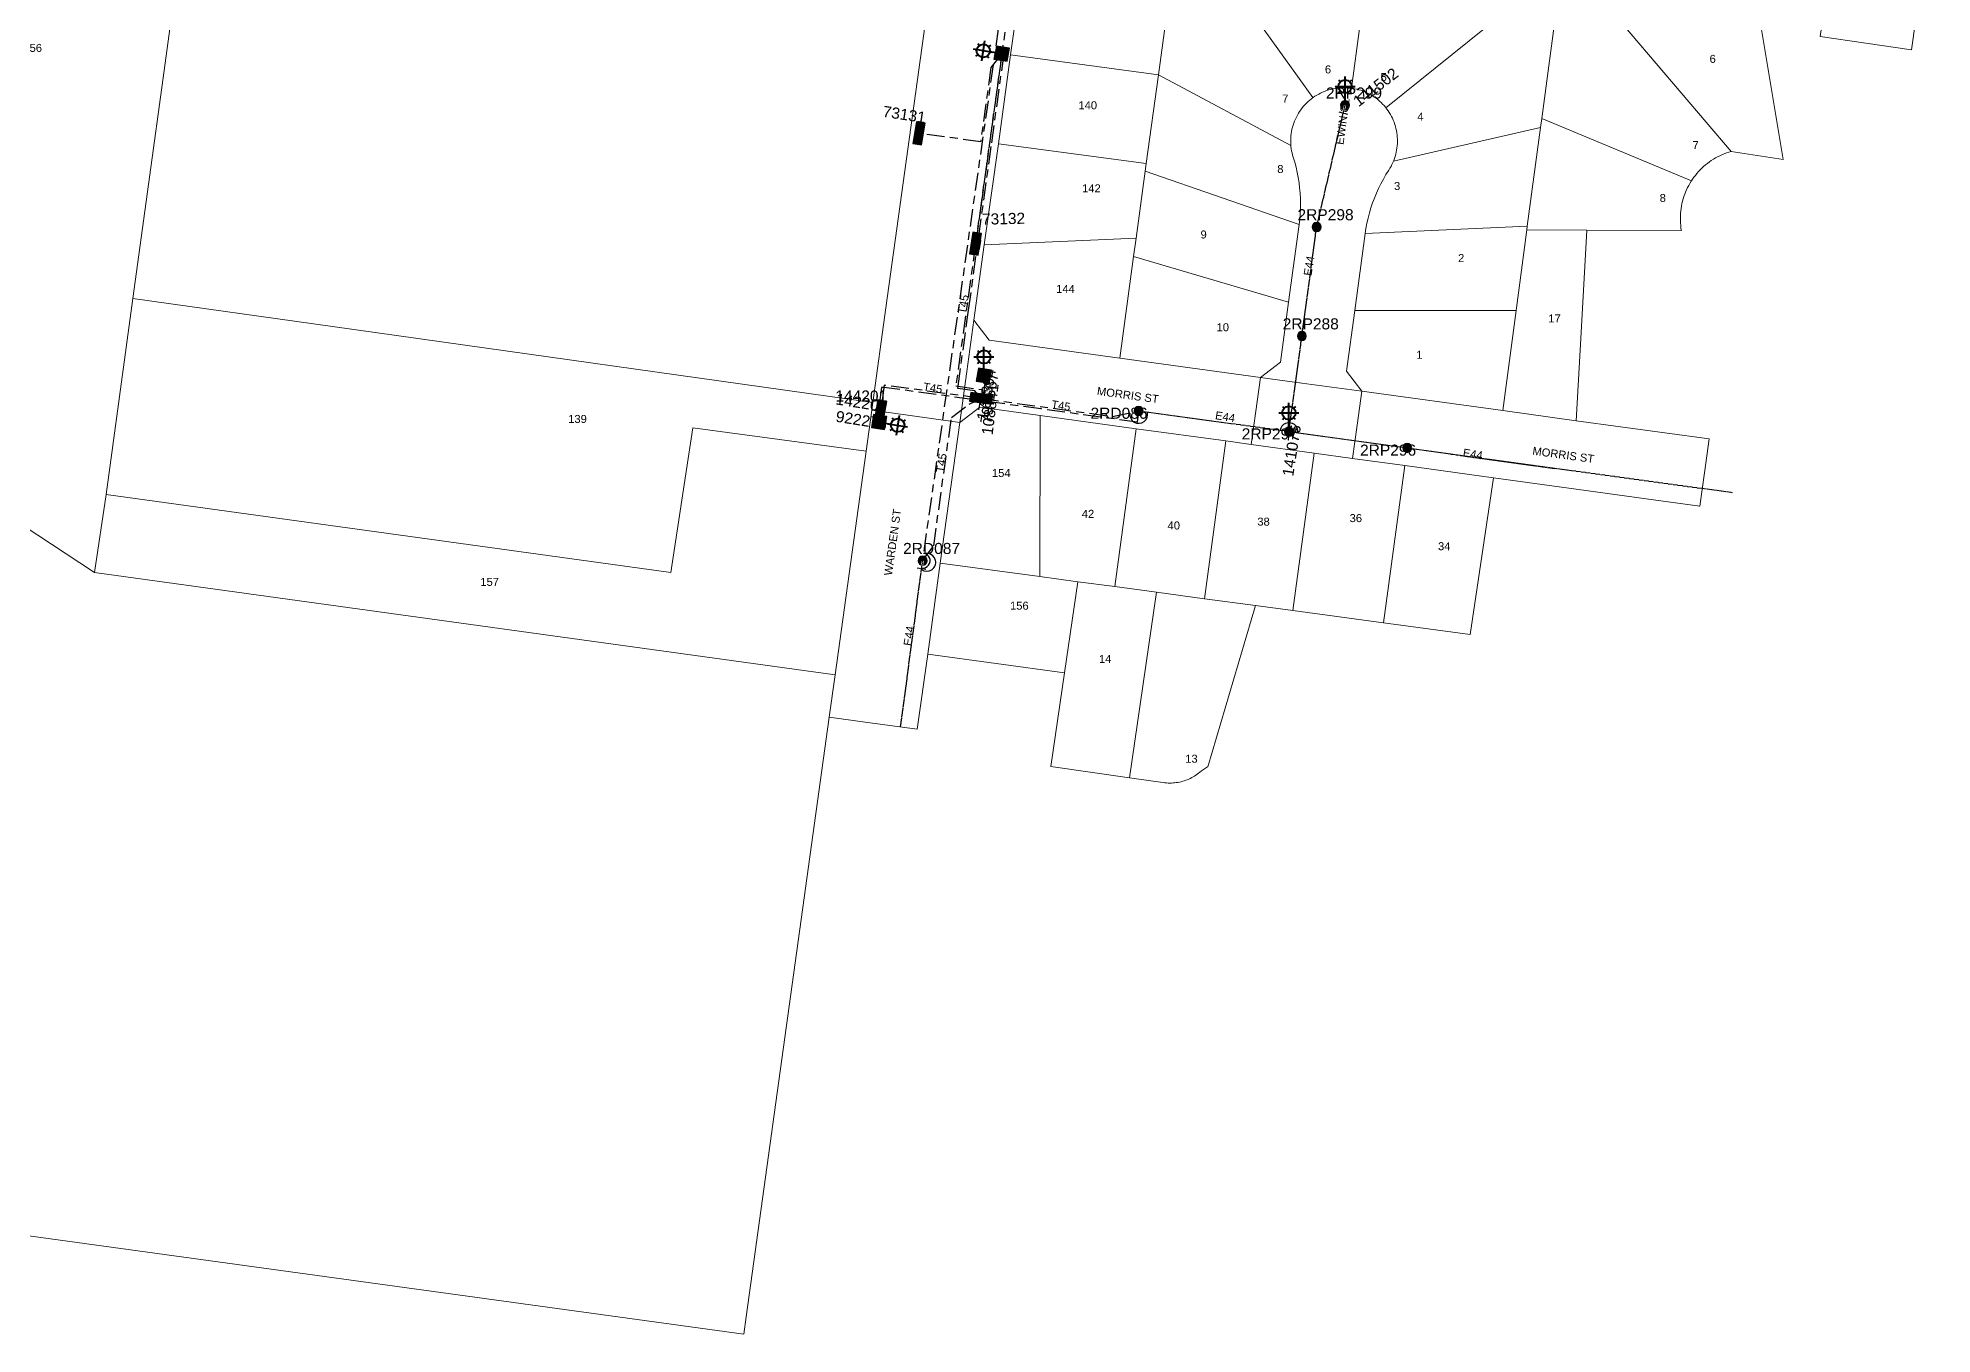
# Model space of a CAD drawing. Header units: metres. Extents: x 268848 to 269642, y 6084229 to 6085023.
# Drawn here: x 269112.5 to 269538.5, y 6084229.1 to 6084520.8 of the extents above; entities that cross this region are included whole.
import ezdxf
from ezdxf.enums import TextEntityAlignment as Align

# ---------------------------------------------------------------- set-up
doc = ezdxf.new("R2010")
doc.units = ezdxf.units.M
doc.linetypes.add('Cable Exist OH', pattern=[1, 1, 0])
doc.linetypes.add('Cable Exist UG', pattern=[8.2, 4, -1.2, 1.8, -1.2])
doc.layers.get('0').update_dxf_attribs({"color": 6})
doc.layers.add('Cadastre Land Parcels_SP_EXT', color=9, linetype='Continuous', lineweight=5)
doc.layers.add('Cadastre Roads_SP_EXT', color=9, linetype='Continuous', lineweight=5)
for name, color, linetype in [('Equip_SP_SL_EXT', 7, 'Continuous'), ('Mains_HV_EXT', 7, 'Continuous'), ('Mains_LV_EXT', 7, 'Continuous'), ('Mains_SL_EXT', 7, 'Continuous'), ('SupportsOH_SP_TR_HV_LV_SL_EXT', 7, 'Continuous'), ('SupportsUG_SP_LV_EXT', 7, 'Continuous'), ('SupportsUG_SP_LV_SL_EXT', 7, 'Continuous'), ('UG_Details_SP_MISC', 7, 'Continuous')]:
    doc.layers.add(name, color=color, linetype=linetype)
doc.styles.add('COLUMN_LABEL', font='arial.ttf')
doc.styles.add('iecARIAL', font='arial.ttf', dxfattribs={"height": 2})
doc.styles.add('POLE_LABEL', font='arial.ttf')
doc.styles.get("Standard").update_dxf_attribs({"font": 'arial.ttf'})

# ---------------------------------------------------------------- blocks, each defined once
blk = doc.blocks.new('COLUMN_EXT')
blk.add_hatch(color=256).paths.add_polyline_path([(-1.49, 1.48), (-1.49, -1.49), (1.48, -1.49), (1.48, 1.48)])
blk.add_lwpolyline([(-1.49, -1.49), (1.48, -1.49), (1.48, 1.48), (-1.49, 1.48)], close=True)
for tag, height, style, flags, p in [('STRUCTURE_PLANT_NUMBER', 0.2, 'POLE_LABEL', 9, (1.81, 0.03)), ('ASSET_NUM', 2.5, 'COLUMN_LABEL', 8, (2, 2)), ('STREET_CODE', 0.2, 'COLUMN_LABEL', 9, (1.81, -0.2))]:
    blk.add_attdef(tag, text='', height=height, dxfattribs=dict(style=style, flags=flags)).set_placement(p, align=Align.MIDDLE_LEFT)
at = {"flags": 1}
blk.add_attdef('Z', (1.81, -2.35), '', height=0.2, dxfattribs=at)
at = {"flags": 9}
for tag, p in [('COLUMN_TYPE', (1.81, -0.4)), ('OWNED_BY', (1.81, -0.6)), ('STATE', (1.81, -0.8)), ('USAGE', (1.81, -1)), ('STREETNAME', (1.81, -1.6)), ('SUBURB', (1.81, -1.8)), ('LEGEND', (1.81, -1.2)), ('LOCATION', (1.81, -1.4)), ('NOTES', (1.81, -2))]:
    blk.add_attdef(tag, text='', height=0.2, dxfattribs=at).set_placement(p, align=Align.MIDDLE_LEFT)
blk = doc.blocks.new('PILLAR_EXT')
blk.add_hatch(color=256).paths.add_polyline_path([(-2.475, 0.99), (-2.475, -0.99), (2.475, -0.99), (2.475, 0.99)])
blk.add_lwpolyline([(-2.475, -0.99), (2.475, -0.99), (2.475, 0.99), (-2.475, 0.99)], close=True)
at = {"style": 'iecARIAL', "flags": 8}
blk.add_attdef('ASSET_NUM', (1.5, 3.5), '', height=2.5, dxfattribs=at)
for tag, p, flags in [('OWNED_BY', (0, -0.2), 9), ('STATE', (0, -0.4), 9), ('SUPPORT_TYPE', (0, -0.6), 9), ('STREETNAME', (0, -1.8), 9), ('SUBURB', (0, -2), 1), ('USAGE', (0, -0.8), 9), ('LEGEND', (0, -1), 9), ('LOCATION', (0, -1.2), 9), ('NOTES', (0, -1.4), 9), ('PARENT', (0, -1.6), 9)]:
    blk.add_attdef(tag, p, '', height=0.2, dxfattribs=dict(flags=flags))
blk = doc.blocks.new('SL_LANTERN_EXT')
at = {"lineweight": 40}
for p, q in [((-1.46, 5.68), (-1.06, 5.28)), ((0, 1.97), (0, 6.47)), ((1.46, 5.68), (1.06, 5.28)), ((-2.25, 4.22), (2.25, 4.22)), ((-1.46, 2.76), (-1.06, 3.16)), ((0, 0), (0, 2.72)), ((1.46, 2.76), (1.06, 3.16))]:
    blk.add_line(p, q, dxfattribs=at)
blk.add_circle((0, 4.22), 1.5, dxfattribs=at)
at = {"style": 'iecARIAL', "flags": 8}
blk.add_attdef('ASSET_NUM', (1.5, 1.5), '', height=2.5, dxfattribs=at)
for tag, p, height, flags in [('OPERATING_VOLTAGE', (0.98, -1.65), 0.2, 9), ('ORIENTATION', (0.98, -1.85), 0.2, 9), ('OWNED_BY', (0.98, -2.05), 0.2, 9), ('STATE', (0.98, -2.25), 0.2, 9), ('CONSTRUCTED_VOLTAGE', (0.98, -0.65), 0.2, 9), ('CONTROL_TYPE', (0.98, -0.85), 0.2, 9), ('LANTERN_PURPOSE', (0.98, -1.05), 0.2, 9), ('LANTERN_TYPE', (0.98, -1.25), 0.2, 9), ('NO_PHASES', (0.98, -1.45), 0.2, 9), ('USAGE', (0.98, -2.45), 0.2, 9), ('CEXIST', (0.98, -2.65), 0.2, 9), ('CNEW', (0.98, -2.85), 0.2, 9), ('CNUMBER', (0.98, -3.05), 0.2, 9), ('CREMOVE', (0.98, -3.25), 0.2, 9), ('CREPLACE', (0.98, -3.45), 0.2, 9), ('LKINGHEIGHT', (0.98, -3.65), 0.2, 9), ('LBRACKET', (0.98, -3.85), 0.2, 9), ('LBRACKETVOCAB', (0.98, -4.05), 0.2, 9), ('LCATEGORY', (0.98, -4.25), 0.2, 9), ('LCHARGE1', (0.98, -4.45), 0.2, 9), ('LNUMBER', (2.18, -3.25), 2.5, 8), ('LCHARGE1PERCENT', (0.98, -4.65), 0.2, 9), ('LCHARGE2', (0.98, -4.85), 0.2, 9), ('LCHARGE2PERCENT', (0.98, -5.05), 0.2, 9), ('LCHARGE3', (0.98, -5.25), 0.2, 9), ('LCHARGE3PERCENT', (0.98, -5.45), 0.2, 9), ('LEXIST', (0.98, -5.65), 0.2, 9), ('LLAMP', (0.98, -5.85), 0.2, 9), ('LLAMPVOCAB', (0.98, -6.05), 0.2, 9), ('LMAST', (0.98, -6.25), 0.2, 9), ('LMASTVOCAB', (0.98, -6.45), 0.2, 9), ('LNEW', (0.98, -6.65), 0.2, 9), ('LANTNUMBER', (0.98, -6.85), 0.2, 9), ('LOUTREACH', (0.98, -7.25), 0.2, 9), ('LOUTREACHVOCAB', (0.98, -7.45), 0.2, 9), ('LRATECODE', (0.98, -7.65), 0.2, 9), ('LREMOVE', (0.98, -7.85), 0.2, 9), ('LREPLACE', (0.98, -8.05), 0.2, 9), ('LTYPE', (0.98, -8.25), 0.2, 9), ('LTYPEVOCAB', (0.98, -8.45), 0.2, 9), ('LEGEND', (0.98, -8.65), 0.2, 9), ('STREETNAME', (0.98, -9.25), 0.2, 9), ('SUBURB', (0.98, -9.45), 0.2, 1), ('LOCATION', (0.98, -8.85), 0.2, 9), ('NOTES', (0.98, -9.05), 0.2, 9)]:
    blk.add_attdef(tag, p, '', height=height, dxfattribs=dict(flags=flags))
blk = doc.blocks.new('POLE_EXT')
blk.add_hatch(color=256).paths.add_polyline_path([(-1, 0, 1), (1, 0, 1)])
blk.add_lwpolyline([(-1, 0, 1), (1, 0, 1)], format="xyb", close=True)
for tag, height, flags, p in [('pNumber', 2.5, 8, (-17.84, 2.07)), ('OWNED_BY', 0.2, 9, (1.35, -0.4)), ('SPECIAL_USE', 0.2, 9, (1.35, -0.8)), ('STATE', 0.2, 9, (1.35, -1)), ('cLV', 0.2, 9, (1.35, -1.4)), ('hDepth', 0.2, 9, (1.35, -1.6)), ('hDia', 0.2, 9, (1.35, -1.8)), ('cHV', 0.2, 9, (1.35, -2)), ('cLinedev', 0.2, 9, (1.35, -3.4)), ('pExisting', 0.2, 9, (1.35, -3.8)), ('PARENT', 0.2, 9, (1.35, -0.6)), ('USAGE', 0.2, 9, (1.35, -1.2)), ('LBRACKET', 0.2, 9, (1.35, -2.2)), ('LExisting', 0.2, 9, (1.35, -2.4)), ('LANTNUMBER', 0.2, 9, (1.35, -2.6)), ('LOther', 0.2, 9, (1.35, -2.8)), ('LRemove', 0.2, 9, (1.35, -3)), ('LEGEND', 0.2, 9, (1.35, -3.2)), ('LOCATION', 0.2, 9, (1.35, -3.6)), ('PFNUMBER', 0.2, 9, (1.35, -4)), ('NEWPFNUMBER', 0.2, 9, (1.35, -4.2)), ('pFooting', 0.2, 9, (1.35, -4.4)), ('pNew', 0.2, 9, (1.35, -4.6)), ('pRelocate', 0.2, 9, (1.35, -5)), ('pRemove', 0.2, 9, (1.35, -5.2)), ('pReplace', 0.2, 9, (1.35, -5.4)), ('pStay', 0.2, 9, (1.35, -5.6)), ('pType', 0.2, 9, (1.35, -5.8)), ('cspan', 0.2, 9, (1.35, -6)), ('STREETNAME', 0.2, 9, (1.35, -6.2)), ('SUBURB', 0.2, 9, (1.35, -6.4)), ('OPERATED_BY', 0.2, 9, (1.36, -7.01)), ('NOTES', 0.2, 9, (1.35, -6.6)), ('MAINTAINED_BY', 0.2, 9, (1.36, -6.81))]:
    blk.add_attdef(tag, text='', height=height, dxfattribs=dict(flags=flags)).set_placement(p, align=Align.MIDDLE_LEFT)
at = {"style": 'POLE_LABEL'}
for tag, height, flags, p in [('STRUCTURE_PLANT_NUMBER', 0.2, 9, (1.35, 0.03)), ('ASSET_NUM', 2.5, 8, (2, 2)), ('STREET_CODE', 0.2, 9, (1.35, -0.2))]:
    blk.add_attdef(tag, text='', height=height, dxfattribs=dict(at, flags=flags)).set_placement(p, align=Align.MIDDLE_LEFT)
at = {"flags": 1}
blk.add_attdef('Z', (1.35, -7.33), '', height=0.2, dxfattribs=at)
blk = doc.blocks.new('End Shackle_EXT')
blk.add_wipeout([(0, 0.25), (1.81, 0.25), (1.82, -0.25), (0, -0.25)])
blk.add_line((1.81, -1), (1.81, 1))
at = {"flags": 1}
blk.add_attdef('Z', (0, 0), '', height=0.2, dxfattribs=at)
at = {"flags": 9}
for tag, p in [('CONNECTOR_TYPE', (0, 0)), ('CONSTRUCTED_VOLTAGE', (0, -0.2)), ('OPERATING_VOLTAGE', (0, -0.6)), ('ORIENTATION', (0, -0.8)), ('OWNED_BY', (0, -1)), ('STATE', (0, -1.2)), ('NO_PHASES', (0, -0.4)), ('USAGE', (0, -1.4)), ('NOTES', (0, -1.6))]:
    blk.add_attdef(tag, text='', height=0.2, dxfattribs=at).set_placement(p, align=Align.MIDDLE_LEFT)

msp = doc.modelspace()

# ---------------------------------------------------------------- linework, layer by layer
at = {"layer": 'Cadastre Land Parcels_SP_EXT', "linetype": 'Continuous'}
for points in [[(269038.58, 6084623.82), (268896.29, 6084644.74), (268847.62, 6084287.32), (268934.77, 6084275.34), (269271.27, 6084229.07), (269271.81, 6084232.96), (269287.18, 6084344.09), (269290.48, 6084367.94), (269291.8, 6084377.48), (269125.26, 6084400.51), (269031.97, 6084461.95), (269055.29, 6084621.36), (269038.58, 6084623.82)], [(269067.78, 6084619.52), (269055.29, 6084621.36), (269031.97, 6084461.95), (269125.26, 6084400.51), (269127.82, 6084418.06), (269133.86, 6084462.16), (269140.88, 6084513.46), (269146.55, 6084554.9), (269153.66, 6084606.89), (269067.78, 6084619.52)], [(269217.1, 6084597.57), (269192.05, 6084601.25), (269184.97, 6084549.98), (269146.55, 6084554.9), (269140.88, 6084513.46), (269133.86, 6084462.16), (269178.77, 6084455.84), (269300.27, 6084438.77), (269303.21, 6084460.03), (269320.14, 6084582.42), (269246.78, 6084593.2), (269217.1, 6084597.57)], [(269538.55, 6084551.11), (269518.23, 6084553.98), (269513.4, 6084521.15), (269533.93, 6084518.13), (269538.55, 6084551.11)], [(269364.52, 6084512.48), (269367.26, 6084532.54), (269334.07, 6084537.11), (269331.28, 6084516.96), (269364.52, 6084512.48)], [(269473.63, 6084527), (269465.24, 6084528.23), (269493.33, 6084495.27), (269505.08, 6084493.41), (269500.1, 6084523.11), (269493.57, 6084524.07), (269473.63, 6084527)], [(269364.52, 6084512.48), (269331.28, 6084516.96), (269328.52, 6084496.97), (269361.8, 6084492.54), (269364.52, 6084512.48)], [(269394.32, 6084496.59), (269364.52, 6084512.48), (269361.8, 6084492.54), (269361.56, 6084490.79), (269396.16, 6084478.79), (269396.3, 6084479.96), (269396.4, 6084481.14), (269396.46, 6084482.32), (269396.47, 6084483.5), (269396.45, 6084484.68), (269396.39, 6084485.86), (269396.29, 6084487.04), (269396.15, 6084488.21), (269395.97, 6084489.38), (269395.74, 6084490.54), (269395.48, 6084491.69), (269395.18, 6084492.83), (269394.84, 6084493.97), (269394.7, 6084494.43), (269394.59, 6084494.91), (269394.48, 6084495.39), (269394.4, 6084495.87), (269394.34, 6084496.35), (269394.32, 6084496.59)], [(269447.5, 6084478.46), (269450.46, 6084500.63), (269417.39, 6084493.06), (269417.27, 6084492.77), (269417.06, 6084492.33), (269416.84, 6084491.89), (269416.6, 6084491.47), (269416.34, 6084491.05), (269415.71, 6084490.05), (269415.12, 6084489.03), (269414.56, 6084487.99), (269414.04, 6084486.93), (269413.55, 6084485.85), (269413.1, 6084484.76), (269412.69, 6084483.65), (269412.31, 6084482.53), (269411.98, 6084481.4), (269411.68, 6084480.25), (269411.42, 6084479.1), (269411.21, 6084477.94), (269411.03, 6084476.77), (269447.5, 6084478.46)], [(269484.44, 6084488.67), (269450.73, 6084502.67), (269450.46, 6084500.63), (269447.5, 6084478.46), (269447.39, 6084477.61), (269460.89, 6084477.56), (269482.15, 6084477.49), (269482.14, 6084477.53), (269482.06, 6084478.07), (269482, 6084478.61), (269481.95, 6084479.16), (269481.93, 6084479.7), (269481.92, 6084480.25), (269481.93, 6084480.79), (269481.97, 6084481.34), (269482.02, 6084481.88), (269482.09, 6084482.43), (269482.18, 6084482.97), (269482.29, 6084483.5), (269482.41, 6084484.03), (269482.55, 6084484.56), (269482.72, 6084485.08), (269482.9, 6084485.6), (269483.1, 6084486.11), (269483.31, 6084486.61), (269483.55, 6084487.1), (269483.8, 6084487.59), (269484.06, 6084488.07), (269484.35, 6084488.53), (269484.44, 6084488.67)], [(269361.8, 6084492.54), (269328.52, 6084496.97), (269325.37, 6084474.22), (269359.51, 6084475.74), (269361.56, 6084490.79), (269361.8, 6084492.54)], [(269396.16, 6084478.79), (269361.56, 6084490.79), (269359.51, 6084475.74), (269358.95, 6084471.62), (269393.8, 6084461.36), (269396.16, 6084478.79)], [(269358.95, 6084471.62), (269359.51, 6084475.74), (269325.37, 6084474.22), (269323.03, 6084457.29), (269326.44, 6084452.78), (269355.83, 6084448.75), (269358.95, 6084471.62)], [(269447.39, 6084477.61), (269447.5, 6084478.46), (269411.03, 6084476.77), (269408.69, 6084459.49), (269444.97, 6084459.45), (269447.39, 6084477.61)], [(269459.61, 6084454.47), (269460.89, 6084477.56), (269447.39, 6084477.61), (269444.97, 6084459.45), (269441.97, 6084436.92), (269458.5, 6084434.65), (269459.61, 6084454.47)], [(269393.8, 6084461.36), (269358.95, 6084471.62), (269355.83, 6084448.75), (269387.46, 6084444.4), (269391.96, 6084447.82), (269393.8, 6084461.36)], [(269300.27, 6084438.77), (269178.77, 6084455.84), (269133.86, 6084462.16), (269127.82, 6084418.06), (269254.88, 6084400.52), (269259.77, 6084433.02), (269298.76, 6084427.81), (269300.03, 6084437), (269300.27, 6084438.77)], [(269444.97, 6084459.45), (269408.69, 6084459.49), (269406.83, 6084445.78), (269410.25, 6084441.28), (269441.97, 6084436.92), (269444.97, 6084459.45)], [(269337.93, 6084435.81), (269324.36, 6084437.68), (269319.84, 6084434.26), (269315.47, 6084402.59), (269337.82, 6084399.58), (269337.93, 6084435.81)], [(269298.76, 6084427.81), (269259.77, 6084433.02), (269254.88, 6084400.52), (269127.82, 6084418.06), (269125.26, 6084400.51), (269291.8, 6084377.48), (269298.76, 6084427.81)], [(269359.52, 6084432.85), (269337.93, 6084435.81), (269337.82, 6084399.58), (269346.42, 6084398.42), (269354.73, 6084397.3), (269359.52, 6084432.85)], [(269379.67, 6084430.09), (269359.52, 6084432.85), (269354.73, 6084397.3), (269364.1, 6084396.04), (269374.88, 6084394.58), (269379.67, 6084430.09)], [(269399.57, 6084427.35), (269385.39, 6084429.3), (269379.67, 6084430.09), (269374.88, 6084394.58), (269386.35, 6084393.04), (269394.79, 6084391.9), (269399.57, 6084427.35)], [(269408.18, 6084426.17), (269399.57, 6084427.35), (269394.79, 6084391.9), (269415.15, 6084389.16), (269419.95, 6084424.56), (269408.18, 6084426.17)], [(269439.89, 6084421.82), (269419.95, 6084424.56), (269415.15, 6084389.16), (269434.68, 6084386.52), (269439.89, 6084421.82)], [(269337.82, 6084399.58), (269315.47, 6084402.59), (269312.63, 6084382.09), (269343.42, 6084377.94), (269346.42, 6084398.42), (269337.82, 6084399.58)], [(269364.1, 6084396.04), (269354.73, 6084397.3), (269346.42, 6084398.42), (269343.42, 6084377.94), (269340.33, 6084356.84), (269357.99, 6084354.31), (269364.1, 6084396.04)], [(269374.88, 6084394.58), (269364.1, 6084396.04), (269357.99, 6084354.31), (269363.89, 6084353.46), (269365.63, 6084353.21), (269366, 6084353.16), (269366.36, 6084353.13), (269366.73, 6084353.11), (269367.09, 6084353.1), (269367.46, 6084353.11), (269367.82, 6084353.13), (269368.18, 6084353.16), (269368.55, 6084353.2), (269368.91, 6084353.26), (269369.27, 6084353.33), (269369.63, 6084353.41), (269369.98, 6084353.5), (269370.33, 6084353.61), (269370.67, 6084353.73), (269371.01, 6084353.86), (269371.35, 6084354), (269371.68, 6084354.15), (269372.01, 6084354.32), (269372.33, 6084354.49), (269372.64, 6084354.68), (269372.95, 6084354.88), (269373.25, 6084355.09), (269373.54, 6084355.31), (269373.83, 6084355.54), (269374.25, 6084355.86), (269374.67, 6084356.16), (269375.11, 6084356.45), (269375.56, 6084356.72), (269375.62, 6084356.76), (269386.35, 6084393.04), (269374.88, 6084394.58)]]:
    msp.add_lwpolyline(points, close=True, dxfattribs=at)
for points in [[(269367.26, 6084532.54), (269364.52, 6084512.48), (269394.32, 6084496.59), (269394.3, 6084496.84), (269394.28, 6084497.33), (269394.28, 6084497.81), (269394.3, 6084498.3), (269394.34, 6084498.79), (269394.39, 6084499.27), (269394.47, 6084499.75), (269394.57, 6084500.23), (269394.69, 6084500.71), (269394.82, 6084501.18), (269394.98, 6084501.64), (269395.15, 6084502.1), (269395.34, 6084502.54), (269395.55, 6084502.99), (269395.78, 6084503.42), (269396.03, 6084503.84), (269396.29, 6084504.25), (269396.57, 6084504.65), (269396.86, 6084505.04), (269397.17, 6084505.42), (269397.5, 6084505.78), (269397.84, 6084506.13), (269398.19, 6084506.47), (269398.56, 6084506.79), (269398.94, 6084507.1), (269399.29, 6084507.36), (269373.93, 6084542.72)], [(269373.93, 6084542.72), (269399.29, 6084507.36), (269399.33, 6084507.39), (269399.73, 6084507.66), (269400.15, 6084507.92), (269400.57, 6084508.16), (269401.01, 6084508.39), (269401.45, 6084508.59), (269401.9, 6084508.78), (269402.36, 6084508.95), (269402.82, 6084509.1), (269403.29, 6084509.23), (269403.77, 6084509.34), (269404.25, 6084509.43), (269404.73, 6084509.51), (269405.22, 6084509.56), (269405.7, 6084509.59), (269406.19, 6084509.61), (269406.68, 6084509.6), (269407.17, 6084509.57), (269407.65, 6084509.53), (269407.95, 6084509.49), (269411.69, 6084537.47)], [(269411.69, 6084537.47), (269407.95, 6084509.49), (269408.14, 6084509.46), (269408.62, 6084509.38), (269409.09, 6084509.27), (269409.57, 6084509.15), (269410.03, 6084509.01), (269410.49, 6084508.85), (269410.95, 6084508.66), (269411.39, 6084508.46), (269411.83, 6084508.25), (269412.26, 6084508.01), (269412.68, 6084507.76), (269413.08, 6084507.49), (269413.48, 6084507.21), (269413.87, 6084506.91), (269414.24, 6084506.59), (269414.6, 6084506.26), (269414.94, 6084505.92), (269415.27, 6084505.56), (269415.59, 6084505.18), (269415.67, 6084505.09), (269449.37, 6084532.22)], [(269449.37, 6084532.22), (269415.67, 6084505.09), (269415.89, 6084504.8), (269416.18, 6084504.4), (269416.44, 6084503.99), (269416.69, 6084503.58), (269416.93, 6084503.15), (269417.14, 6084502.71), (269417.34, 6084502.26), (269417.52, 6084501.81), (269417.69, 6084501.35), (269417.83, 6084500.88), (269417.95, 6084500.41), (269418.06, 6084499.93), (269418.14, 6084499.45), (269418.21, 6084498.97), (269418.25, 6084498.48), (269418.28, 6084498), (269418.28, 6084497.51), (269418.27, 6084497.02), (269418.24, 6084496.53), (269418.18, 6084496.05), (269418.11, 6084495.56), (269418.02, 6084495.09), (269417.91, 6084494.61), (269417.77, 6084494.14), (269417.62, 6084493.68), (269417.46, 6084493.22), (269417.39, 6084493.06), (269450.46, 6084500.63), (269450.73, 6084502.67), (269454.35, 6084529.84)], [(269454.35, 6084529.84), (269450.73, 6084502.67), (269484.44, 6084488.67), (269484.65, 6084488.99), (269484.96, 6084489.44), (269485.29, 6084489.87), (269485.64, 6084490.3), (269486, 6084490.71), (269486.37, 6084491.1), (269486.76, 6084491.49), (269487.16, 6084491.86), (269487.57, 6084492.22), (269488, 6084492.56), (269488.44, 6084492.89), (269488.88, 6084493.2), (269489.34, 6084493.5), (269489.81, 6084493.78), (269490.29, 6084494.04), (269490.78, 6084494.29), (269491.28, 6084494.52), (269491.78, 6084494.73), (269492.29, 6084494.93), (269492.81, 6084495.11), (269493.33, 6084495.27), (269465.24, 6084528.23)]]:
    msp.add_lwpolyline(points, dxfattribs=at)
at = {"layer": 'Cadastre Roads_SP_EXT', "linetype": 'Continuous'}
for points in [[(269407.95, 6084509.49), (269407.65, 6084509.53), (269407.17, 6084509.57), (269406.68, 6084509.6), (269406.19, 6084509.61), (269405.7, 6084509.59), (269405.22, 6084509.56), (269404.73, 6084509.51), (269404.25, 6084509.43), (269403.77, 6084509.34), (269403.29, 6084509.23), (269402.82, 6084509.1), (269402.36, 6084508.95), (269401.9, 6084508.78), (269401.45, 6084508.59), (269401.01, 6084508.39), (269400.57, 6084508.16), (269400.15, 6084507.92), (269399.73, 6084507.66), (269399.33, 6084507.39), (269399.29, 6084507.36), (269398.94, 6084507.1), (269398.56, 6084506.79), (269398.19, 6084506.47), (269397.84, 6084506.13), (269397.5, 6084505.78), (269397.17, 6084505.42), (269396.86, 6084505.04), (269396.57, 6084504.65), (269396.29, 6084504.25), (269396.03, 6084503.84), (269395.78, 6084503.42), (269395.55, 6084502.99), (269395.34, 6084502.54), (269395.15, 6084502.1), (269394.98, 6084501.64), (269394.82, 6084501.18), (269394.69, 6084500.71), (269394.57, 6084500.23), (269394.47, 6084499.75), (269394.39, 6084499.27), (269394.34, 6084498.79), (269394.3, 6084498.3), (269394.28, 6084497.81), (269394.28, 6084497.33), (269394.3, 6084496.84), (269394.32, 6084496.59), (269394.34, 6084496.35), (269394.4, 6084495.87), (269394.48, 6084495.39), (269394.59, 6084494.91), (269394.7, 6084494.43), (269394.84, 6084493.97), (269395.18, 6084492.83), (269395.48, 6084491.69), (269395.74, 6084490.54), (269395.97, 6084489.38), (269396.15, 6084488.21), (269396.29, 6084487.04), (269396.39, 6084485.86), (269396.45, 6084484.68), (269396.47, 6084483.5), (269396.46, 6084482.32), (269396.4, 6084481.14), (269396.3, 6084479.96), (269396.16, 6084478.79), (269393.8, 6084461.36), (269391.96, 6084447.82), (269387.46, 6084444.4), (269396.79, 6084443.12), (269410.25, 6084441.28), (269406.83, 6084445.78), (269408.69, 6084459.49), (269411.03, 6084476.77), (269411.21, 6084477.94), (269411.42, 6084479.1), (269411.68, 6084480.25), (269411.98, 6084481.4), (269412.31, 6084482.53), (269412.69, 6084483.65), (269413.1, 6084484.76), (269413.55, 6084485.85), (269414.04, 6084486.93), (269414.56, 6084487.99), (269415.12, 6084489.03), (269415.71, 6084490.05), (269416.34, 6084491.05), (269416.6, 6084491.47), (269416.84, 6084491.89), (269417.06, 6084492.33), (269417.27, 6084492.77), (269417.39, 6084493.06), (269417.46, 6084493.22), (269417.62, 6084493.68), (269417.77, 6084494.14), (269417.91, 6084494.61), (269418.02, 6084495.09), (269418.11, 6084495.56), (269418.18, 6084496.05), (269418.24, 6084496.53), (269418.27, 6084497.02), (269418.28, 6084497.51), (269418.28, 6084498), (269418.25, 6084498.48), (269418.21, 6084498.97), (269418.14, 6084499.45), (269418.06, 6084499.93), (269417.95, 6084500.41), (269417.83, 6084500.88), (269417.69, 6084501.35), (269417.52, 6084501.81), (269417.34, 6084502.26), (269417.14, 6084502.71), (269416.93, 6084503.15), (269416.69, 6084503.58), (269416.44, 6084503.99), (269416.18, 6084504.4), (269415.89, 6084504.8), (269415.67, 6084505.09), (269415.59, 6084505.18), (269415.27, 6084505.56), (269414.94, 6084505.92), (269414.6, 6084506.26), (269414.24, 6084506.59), (269413.87, 6084506.91), (269413.48, 6084507.21), (269413.08, 6084507.49), (269412.68, 6084507.76), (269412.26, 6084508.01), (269411.83, 6084508.25), (269411.39, 6084508.46), (269410.95, 6084508.66), (269410.49, 6084508.85), (269410.03, 6084509.01), (269409.57, 6084509.15), (269409.09, 6084509.27), (269408.62, 6084509.38), (269408.14, 6084509.46), (269407.95, 6084509.49)], [(269355.83, 6084448.75), (269326.44, 6084452.78), (269323.03, 6084457.29), (269321.43, 6084445.7), (269319.84, 6084434.26), (269324.36, 6084437.68), (269337.93, 6084435.81), (269359.52, 6084432.85), (269379.67, 6084430.09), (269385.39, 6084429.3), (269386.42, 6084436.8), (269387.46, 6084444.4), (269355.83, 6084448.75)], [(269441.97, 6084436.92), (269410.25, 6084441.28), (269409.21, 6084433.68), (269408.18, 6084426.17), (269419.95, 6084424.56), (269439.89, 6084421.82), (269456.86, 6084419.49), (269475.88, 6084416.88), (269486.31, 6084415.45), (269487.34, 6084422.95), (269488.38, 6084430.55), (269458.5, 6084434.65), (269441.97, 6084436.92)], [(269319.84, 6084434.26), (269308.14, 6084435.87), (269300.03, 6084437), (269298.76, 6084427.81), (269291.8, 6084377.48), (269290.48, 6084367.94), (269298.59, 6084366.81), (269310.29, 6084365.2), (269312.63, 6084382.09), (269315.47, 6084402.59), (269319.84, 6084434.26)]]:
    msp.add_lwpolyline(points, close=True, dxfattribs=at)
at = {"layer": 'Mains_HV_EXT', "linetype": 'Continuous'}
msp.add_lwpolyline([(269311.28, 6084401.51, 1.038804), (269311.67, 6084404.79)], format="xyb", dxfattribs=at)
at = {"layer": 'Mains_LV_EXT', "linetype": 'Cable Exist UG'}
for points in [[(269329.3, 6084517.24), (269326.85, 6084514.11), (269324.54, 6084497.42), (269310.67, 6084499.34)], [(269329.3, 6084517.24), (269323.39, 6084474.5)], [(269323.39, 6084474.5), (269318.96, 6084442.47), (269324.9, 6084441.65), (269324.63, 6084439.67)], [(269324.63, 6084439.67), (269302.83, 6084442.66), (269302.01, 6084436.71)], [(269324.63, 6084439.67), (269354.19, 6084435.61), (269360.07, 6084436.83)]]:
    msp.add_lwpolyline(points, dxfattribs=at)
at = {"layer": 'Mains_LV_EXT', "linetype": 'Cable Exist OH'}
for points in [[(269396.79, 6084453.7), (269400.12, 6084478.26)], [(269393.88, 6084432.19), (269396.79, 6084453.7)], [(269393.88, 6084432.19), (269360.07, 6084436.83)], [(269393.88, 6084432.19), (269420.49, 6084428.53)], [(269420.49, 6084428.53), (269453.59, 6084423.89)]]:
    msp.add_lwpolyline(points, dxfattribs=at)
at = {"layer": 'Mains_LV_EXT', "linetype": 'Continuous'}
for points in [[(269358.12, 6084436.35, 1.207412), (269362.05, 6084436.55)], [(269395.86, 6084431.91, 1.012571), (269391.9, 6084432.46)], [(269311.24, 6084401.17, 1.294473), (269312.69, 6084404.76)]]:
    msp.add_lwpolyline(points, format="xyb", dxfattribs=at)
at = {"layer": 'Mains_SL_EXT', "linetype": 'Cable Exist UG'}
for points in [[(269324.63, 6084439.67), (269323.2, 6084441.37), (269323.2, 6084441.37), (269319.44, 6084441.89), (269319.46, 6084442.41), (269319.46, 6084442.41), (269321.54, 6084457.41), (269321.83, 6084459.54), (269321.83, 6084459.54), (269323.65, 6084472.86), (269324.3, 6084473.35), (269324.6, 6084475.23), (269324.13, 6084476.15), (269327.03, 6084497.16), (269329.59, 6084515.62), (269329.3, 6084517.24)], [(269324.63, 6084439.67), (269325.26, 6084440.88), (269325.67, 6084443.56), (269325.28, 6084444.78)], [(269324.63, 6084439.67), (269322.65, 6084439.44), (269322.65, 6084439.44), (269302.77, 6084442.16), (269302.25, 6084442.16), (269302.25, 6084442.16), (269301.39, 6084435.76), (269301.79, 6084434.27)], [(269360.07, 6084436.83), (269359.72, 6084434.33), (269359.72, 6084434.33), (269338.14, 6084437.29), (269326.56, 6084438.89), (269324.63, 6084439.67)]]:
    msp.add_lwpolyline(points, dxfattribs=at)
at = {"layer": 'Mains_SL_EXT', "linetype": 'Cable Exist OH'}
for points in [[(269393.88, 6084432.19), (269360.07, 6084436.83)], [(269393.88, 6084432.19), (269420.49, 6084428.53), (269457.4, 6084423.47), (269493.61, 6084418.5)]]:
    msp.add_lwpolyline(points, dxfattribs=at)
at = {"layer": 'UG_Details_SP_MISC', "color": 7, "linetype": 'Cable Exist UG', "flags": 128}
msp.add_lwpolyline([(269336.43, 6084584.27), (269336.46, 6084569.55), (269329.5, 6084518.72), (269323.78, 6084476.95)], dxfattribs=at)

# ---------------------------------------------------------------- block references
at = {"layer": 'Equip_SP_SL_EXT', "rotation": 81.01259440422785}
msp.add_blockref('SL_LANTERN_EXT', (269329.3, 6084517.24), dxfattribs=at)
at = {"layer": 'Equip_SP_SL_EXT'}
ref = msp.add_blockref('SL_LANTERN_EXT', (269406.51, 6084505.65), dxfattribs=at)
ref.add_attrib('ASSET_NUM', '141502', dxfattribs={"layer": '0', "height": 2.5, "rotation": 37.6889, "style": 'iecARIAL'}).set_placement((269408.01, 6084507.15), align=Align.TOP_LEFT)
ref = msp.add_blockref('SL_LANTERN_EXT', (269325.28, 6084444.78), dxfattribs=at)
ref.add_attrib('ASSET_NUM', '170394', dxfattribs={"layer": '0', "height": 2.5, "rotation": 80.4606, "style": 'iecARIAL'}).set_placement((269326.78, 6084446.28), align=Align.MIDDLE_RIGHT)
ref = msp.add_blockref('SL_LANTERN_EXT', (269301.71, 6084434.29), dxfattribs=dict(at, rotation=260.9416850832528))
ref.add_attrib('ASSET_NUM', '142207', dxfattribs={"layer": '0', "height": 2.5, "rotation": 351.0226, "style": 'iecARIAL'}).set_placement((269303.21, 6084435.79), align=Align.BOTTOM_RIGHT)
ref = msp.add_blockref('SL_LANTERN_EXT', (269393.88, 6084432.19), dxfattribs=at)
ref.add_attrib('ASSET_NUM', '141076', dxfattribs={"layer": '0', "height": 2.5, "rotation": 81.1997, "style": 'iecARIAL'}).set_placement((269395.38, 6084433.69), align=Align.MIDDLE_RIGHT)
at = {"layer": 'SupportsOH_SP_TR_HV_LV_SL_EXT'}
ref = msp.add_blockref('POLE_EXT', (269406.51, 6084505.65), dxfattribs=at)
ref.add_attrib('ASSET_NUM', '2RP299', dxfattribs={"layer": '0', "height": 2.5, "style": 'POLE_LABEL'}).set_placement((269408.51, 6084506.4), align=Align.BOTTOM_CENTER)
ref = msp.add_blockref('POLE_EXT', (269400.12, 6084478.26), dxfattribs=at)
ref.add_attrib('ASSET_NUM', '2RP298', dxfattribs={"layer": '0', "height": 2.5, "style": 'POLE_LABEL'}).set_placement((269402.12, 6084479.01), align=Align.BOTTOM_CENTER)
ref = msp.add_blockref('POLE_EXT', (269396.79, 6084453.7), dxfattribs=at)
ref.add_attrib('ASSET_NUM', '2RP288', dxfattribs={"layer": '0', "height": 2.5, "style": 'POLE_LABEL'}).set_placement((269398.79, 6084454.45), align=Align.BOTTOM_CENTER)
ref = msp.add_blockref('POLE_EXT', (269360.07, 6084436.83), dxfattribs=at)
ref.add_attrib('ASSET_NUM', '2RD086', dxfattribs={"layer": '0', "height": 2.5, "style": 'POLE_LABEL'}).set_placement((269362.07, 6084437.58), align=Align.TOP_RIGHT)
ref = msp.add_blockref('POLE_EXT', (269393.88, 6084432.19), dxfattribs=at)
ref.add_attrib('ASSET_NUM', '2RP297', dxfattribs={"layer": '0', "height": 2.5, "style": 'POLE_LABEL'}).set_placement((269395.88, 6084432.94), align=Align.TOP_RIGHT)
ref = msp.add_blockref('POLE_EXT', (269420.49, 6084428.53), dxfattribs=at)
ref.add_attrib('ASSET_NUM', '2RP296', dxfattribs={"layer": '0', "height": 2.5, "style": 'POLE_LABEL'}).set_placement((269422.49, 6084429.28), align=Align.TOP_RIGHT)
ref = msp.add_blockref('POLE_EXT', (269311.5, 6084403.15), dxfattribs=at)
ref.add_attrib('ASSET_NUM', '2RD087', dxfattribs={"layer": '0', "height": 2.5, "style": 'POLE_LABEL'}).set_placement((269313.5, 6084403.9), align=Align.BOTTOM_CENTER)
at = {"layer": 'SupportsUG_SP_LV_EXT'}
ref = msp.add_blockref('PILLAR_EXT', (269310.67, 6084499.34), dxfattribs=dict(at, rotation=260.9292901388501))
ref.add_attrib('ASSET_NUM', '73131', dxfattribs={"layer": '0', "height": 2.5, "rotation": 351.2586, "style": 'iecARIAL'}).set_placement((269312.17, 6084502.84), align=Align.MIDDLE_RIGHT)
ref = msp.add_blockref('PILLAR_EXT', (269323.39, 6084474.5), dxfattribs=dict(at, rotation=80.98558353674304))
ref.add_attrib('ASSET_NUM', '73132', dxfattribs={"layer": '0', "height": 2.5, "rotation": 1.4025, "style": 'iecARIAL'}).set_placement((269324.89, 6084478), align=Align.BOTTOM_LEFT)
ref = msp.add_blockref('PILLAR_EXT', (269302.01, 6084436.71), dxfattribs=dict(at, rotation=80.28568364989924))
ref.add_attrib('ASSET_NUM', '144201', dxfattribs={"layer": '0', "height": 2.5, "style": 'iecARIAL'}).set_placement((269303.51, 6084440.21), align=Align.MIDDLE_RIGHT)
ref = msp.add_blockref('PILLAR_EXT', (269324.63, 6084439.67), dxfattribs=dict(at, rotation=352.1880477453662))
ref.add_attrib('ASSET_NUM', '108841', dxfattribs={"layer": '0', "height": 2.5, "rotation": 83.1819, "style": 'iecARIAL'}).set_placement((269326.13, 6084443.17), align=Align.TOP_RIGHT)
at = {"layer": 'SupportsUG_SP_LV_SL_EXT', "rotation": 81.0015899767337}
msp.add_blockref('COLUMN_EXT', (269329.3, 6084517.24), dxfattribs=at)
at = {"layer": 'SupportsUG_SP_LV_SL_EXT'}
ref = msp.add_blockref('COLUMN_EXT', (269325.28, 6084444.78), dxfattribs=dict(at, rotation=260.261866876209))
ref.add_attrib('ASSET_NUM', '797567', dxfattribs={"layer": '0', "height": 2.5, "rotation": 81.995, "style": 'COLUMN_LABEL'}).set_placement((269327.28, 6084445.53), align=Align.MIDDLE_RIGHT)
ref = msp.add_blockref('COLUMN_EXT', (269301.71, 6084434.35), dxfattribs=dict(at, rotation=260.9290000259671))
ref.add_attrib('ASSET_NUM', '922273', dxfattribs={"layer": '0', "height": 2.5, "rotation": 351.0239, "style": 'COLUMN_LABEL'}).set_placement((269303.71, 6084435.1), align=Align.TOP_RIGHT)

# ---------------------------------------------------------------- texts
at = {"layer": 'Cadastre Land Parcels_SP_EXT'}
for s, p in [('156', (269109.23, 6084517.65)), ('6', (269488.49, 6084515.18)), ('6', (269401.97, 6084512.81)), ('5', (269414.49, 6084511.09)), ('140', (269346.53, 6084504.74)), ('7', (269392.36, 6084506.24)), ('4', (269422.76, 6084502.2)), ('7', (269484.65, 6084495.77)), ('8', (269391.26, 6084490.4)), ('142', (269347.35, 6084486.05)), ('3', (269417.52, 6084486.57)), ('8', (269477.27, 6084483.88)), ('9', (269374, 6084475.66)), ('2', (269431.92, 6084470.36)), ('144', (269341.52, 6084463.4)), ('17', (269452.22, 6084456.78)), ('10', (269377.6, 6084454.79)), ('1', (269422.54, 6084448.59)), ('139', (269231.77, 6084434.15)), ('154', (269327.08, 6084421.98)), ('42', (269347.29, 6084412.79)), ('40', (269366.58, 6084410.17)), ('38', (269386.77, 6084411.04)), ('36', (269407.53, 6084411.83)), ('34', (269427.42, 6084405.51)), ('157', (269212.01, 6084397.48)), ('156', (269331.15, 6084392.12)), ('14', (269351.16, 6084380.14)), ('13', (269370.56, 6084357.68))]:
    msp.add_text(s, height=1.8, dxfattribs=at).set_placement(p)
at = {"layer": 'Cadastre Roads_SP_EXT'}
for s, rotation, p in [('EWIN CL', 82.2772, (269406.14, 6084496.67)), ('MORRIS ST', 352.1847, (269350.61, 6084440.48)), ('MORRIS ST', 352.1849, (269448.56, 6084427.03)), ('WARDEN ST', 82.1269, (269304.6, 6084399.7))]:
    msp.add_text(s, height=1.8, rotation=rotation, dxfattribs=at).set_placement(p)
at = {"layer": 'Mains_LV_EXT'}
for s, rotation, p in [('E44', 81.1496, (269398.94, 6084467.16)), ('T45', 81.0027, (269321.18, 6084458.57)), ('T45', 351.0199, (269311.5, 6084441.47)), ('T45', 351.0269, (269340.33, 6084437.51)), ('E44', 351.0237, (269377.19, 6084435.02)), ('E44', 350.8583, (269432.9, 6084426.61)), ('T45', 81.0014, (269316.25, 6084422.87)), ('E44', 81.3369, (269308.95, 6084383.87))]:
    msp.add_text(s, height=1.8, rotation=rotation, dxfattribs=at).set_placement(p)

# ---------------------------------------------------------------- next in the draw order: block references
at = {"layer": 'Mains_LV_EXT', "rotation": 255.68202896894}
msp.add_blockref('End Shackle_EXT', (269406.51, 6084505.65), dxfattribs=at)
at = {"layer": 'Mains_SL_EXT', "rotation": 261.264274915786}
msp.add_blockref('End Shackle_EXT', (269311.5, 6084403.15), dxfattribs=at)

# ---------------------------------------------------------------- next in the draw order: linework, layer by layer
at = {"layer": 'Mains_HV_EXT', "linetype": 'Cable Exist UG'}
msp.add_lwpolyline([(269424.24, 6085021.66), (269425.05, 6085016.97), (269428.5, 6084952.2), (269422.32, 6084910.82), (269381.42, 6084916.43), (269331.53, 6084579.47), (269335.46, 6084571.59), (269311.45, 6084403.25)], dxfattribs=at)
at = {"layer": 'Mains_HV_EXT', "linetype": 'Cable Exist OH'}
msp.add_lwpolyline([(269306.55, 6084365.72), (269311.5, 6084403.15)], dxfattribs=at)
at = {"layer": 'Mains_LV_EXT', "linetype": 'Cable Exist OH'}
for points in [[(269400.12, 6084478.26), (269406.51, 6084505.65)], [(269306.55, 6084365.72), (269311.5, 6084403.15)]]:
    msp.add_lwpolyline(points, dxfattribs=at)
at = {"layer": 'Mains_LV_EXT', "linetype": 'Cable Exist UG'}
msp.add_lwpolyline([(269311.5, 6084403.15), (269313.98, 6084406.49), (269317.98, 6084435.36), (269321.99, 6084438.41), (269324.63, 6084439.67)], dxfattribs=at)
at = {"layer": 'Mains_SL_EXT', "linetype": 'Cable Exist OH'}
for points in [[(269393.88, 6084432.19), (269396.79, 6084453.7), (269400.12, 6084478.26), (269406.51, 6084505.65)], [(269306.55, 6084365.72), (269311.5, 6084403.15)]]:
    msp.add_lwpolyline(points, dxfattribs=at)

doc.saveas('drawing.dxf')
